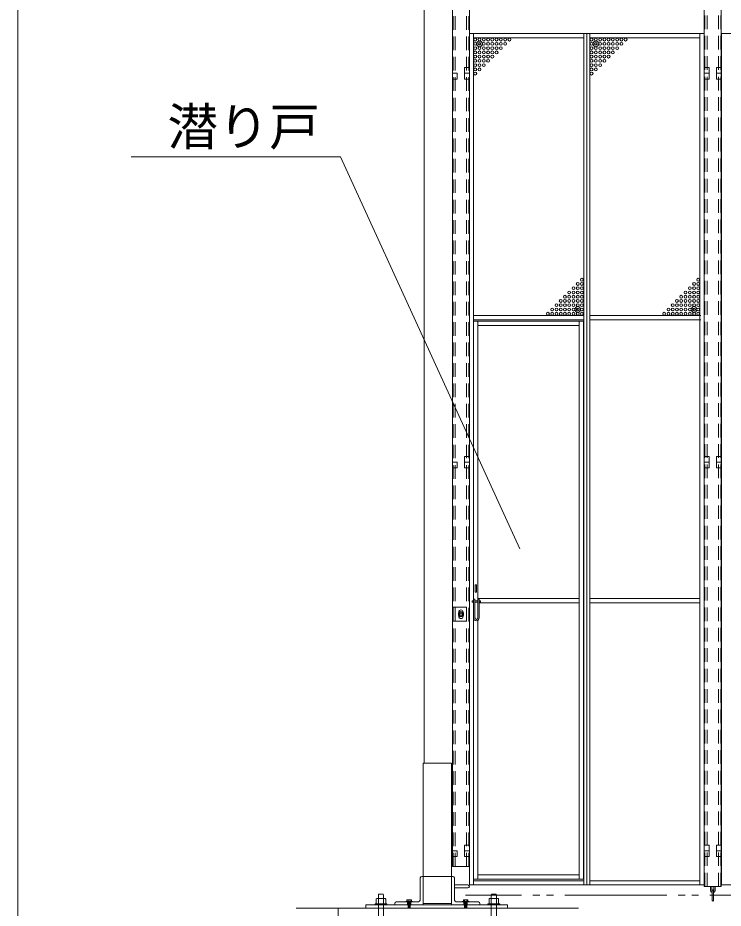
# Model space of a CAD drawing. Units: millimetres, scale not verified. Extents: x -10338 to 10338, y -7128 to 7128.
# Drawn here: x -10338 to -7852, y -4125 to -985 of the extents above; entities that cross this region are included whole.
import ezdxf
from ezdxf.enums import TextEntityAlignment as Align

# ---------------------------------------------------------------- set-up
doc = ezdxf.new("R2010")
doc.units = ezdxf.units.MM
doc.header["$LTSCALE"] = 40
doc.header["$PDMODE"] = 32
doc.header["$PDSIZE"] = 20
doc.linetypes.add('DASHED1', pattern=[1.8, 1.2, -0.6])
doc.linetypes.add('DOUBLE_CHAIN2', pattern=[12.8, 9, -1, 0.6, -0.6, 0.6, -1])
for name, color, linetype, lineweight in [('0-0_0', 7, 'Continuous', 9), ('0-4_CYG-90', 7, 'Continuous', 9), ('0-8_TEXT', 7, 'Continuous', 9), ('0-9_ﾒッｼュﾊﾟﾈﾙ用ﾌﾞﾛッｸ', 7, 'Continuous', 9)]:
    doc.layers.add(name, color=color, linetype=linetype, lineweight=lineweight)
doc.styles.add('ＭＳ ゴシック', font='')
doc.styles.get('ＭＳ ゴシック').set_extended_font_data('MS Gothic')

msp = doc.modelspace()

# ---------------------------------------------------------------- linework, layer by layer
at = {"layer": '0-0_0'}
msp.add_line((-10338.45, 7127.75), (-10338.45, -7127.75), dxfattribs=at)
at = {"layer": '0-4_CYG-90'}
for p, q in [((-8906.28, 386.56), (-8906.28, -3613.44)), ((-7918.28, -4048.26), (-7918.28, 171.53)), ((-7858.28, -4048.26), (-7858.28, 171.53)), ((-8806.28, -3978.26), (-8806.28, -13.44)), ((-8746.28, -3978.44), (-8746.28, -303.45)), ((-8746.58, -1040.46), (-8746.58, -4043.46)), ((-7918.58, -1040.46), (-8746.58, -1040.46)), ((-8731.58, -4043.46), (-8731.58, -1040.46)), ((-8343.58, -1055.46), (-8731.58, -1055.46)), ((-8343.58, -4043.46), (-8343.58, -1040.46)), ((-8332.58, -4043.46), (-8332.58, -1040.46)), ((-8321.58, -4043.46), (-8321.58, -1040.46)), ((-8321.58, -1055.46), (-7933.58, -1055.46)), ((-7933.58, -4043.46), (-7933.58, -1040.46)), ((-7918.58, -1040.46), (-7918.58, -4043.46)), ((-7857.98, -1040.46), (-7857.98, -4043.46)), ((-7030.98, -1040.46), (-7857.98, -1040.46)), ((-8746.58, -1160.46), (-8763.58, -1160.46)), ((-7857.98, -1160.46), (-7874.98, -1160.46)), ((-8763.58, -1180.46), (-8746.58, -1180.46)), ((-7874.98, -1180.46), (-7857.98, -1180.46)), ((-8343.58, -2034.46), (-8731.58, -2034.46)), ((-8321.58, -2034.46), (-7931.08, -2034.46)), ((-8343.58, -2049.46), (-8731.58, -2049.46)), ((-8343.98, -2055.1), (-8731.58, -2055.1)), ((-8716.38, -2055.1), (-8716.38, -3040.79)), ((-8359.17, -2070.1), (-8716.38, -2070.1)), ((-8359.17, -2055.1), (-8359.17, -4022.46)), ((-8343.98, -2055.1), (-8343.98, -4022.46)), ((-8321.58, -2049.46), (-7931.08, -2049.46)), ((-8763.58, -2551.96), (-8746.58, -2551.96)), ((-8732.05, -3045.86), (-8737.12, -3045.86)), ((-8726.99, -3040.79), (-8716.86, -3040.79)), ((-8716.86, -3045.86), (-8726.99, -3045.86)), ((-8359.17, -3032.68), (-8716.38, -3032.68)), ((-8716.38, -3045.86), (-8716.38, -3105.62)), ((-8711.79, -3040.79), (-8706.73, -3040.79)), ((-8321.58, -3032.68), (-7933.58, -3032.68)), ((-8756.28, -3063.44), (-8806.28, -3063.44)), ((-8756.28, -3063.44), (-8756.28, -3113.44)), ((-8359.17, -3047.68), (-8711.79, -3047.68)), ((-8321.58, -3047.68), (-7933.58, -3047.68)), ((-8783.78, -3080.44), (-8783.78, -3096.44)), ((-8768.78, -3080.44), (-8768.78, -3096.44)), ((-8806.28, -3113.44), (-8756.28, -3113.44)), ((-8716.38, -3111.23), (-8716.38, -4022.46)), ((-8746.28, -3978.44), (-8806.28, -3978.44)), ((-8919.48, -4018.45), (-8919.48, -4093.45)), ((-8812.68, -4013.45), (-8914.48, -4013.45)), ((-8809.48, -4013.44), (-8911.28, -4013.44)), ((-8909.48, -4113.44), (-8909.48, -4013.45)), ((-8809.48, -4013.45), (-8804.49, -4013.45)), ((-8809.48, -4113.44), (-8809.48, -4013.45)), ((-8799.49, -4018.45), (-8799.49, -4093.45)), ((-8359.17, -4007.46), (-8716.38, -4007.46)), ((-8799.49, -4043.45), (-8751.49, -4043.45)), ((-7918.58, -4043.46), (-8746.58, -4043.46)), ((-8343.98, -4022.46), (-8731.58, -4022.46)), ((-8343.58, -4028.46), (-8731.58, -4028.46)), ((-8321.58, -4028.46), (-7933.58, -4028.46)), ((-7918.28, -4048.47), (-7858.28, -4048.47)), ((-7896.78, -4048.47), (-7896.78, -4061.97)), ((-7891.78, -4048.47), (-7891.78, -4061.97)), ((-7884.78, -4048.47), (-7884.78, -4061.97)), ((-7879.78, -4048.47), (-7879.78, -4061.97)), ((-7030.98, -4043.46), (-7857.98, -4043.46)), ((-9067.21, -4645.75), (-9067.21, -4077.64)), ((-9065.22, -4075.65), (-9051.29, -4075.65)), ((-9049.3, -4077.64), (-9049.3, -4242.8)), ((-8751.49, -4053.45), (-8799.49, -4053.45)), ((-8669.23, -4242.8), (-8669.23, -4077.65)), ((-8667.23, -4075.65), (-8653.32, -4075.65)), ((-8651.32, -4077.65), (-8651.32, -4645.75)), ((-7890.78, -4062.97), (-7890.78, -4097.97)), ((-7885.78, -4062.97), (-7885.78, -4097.97)), ((-8612.52, -4113.45), (-9111.98, -4113.45)), ((-9111.98, -4113.45), (-9111.98, -4124.94)), ((-9075.17, -4093.6), (-9075.17, -4109.52)), ((-9043.33, -4091.62), (-9073.18, -4091.62)), ((-9041.34, -4109.52), (-9041.34, -4093.6)), ((-9009.47, -4108.44), (-9009.47, -4113.44)), ((-8709.5, -4113.44), (-9009.47, -4113.44)), ((-8929.48, -4103.44), (-9004.47, -4103.44)), ((-8966.72, -4097.46), (-8966.72, -4101.44)), ((-8952.79, -4095.47), (-8964.73, -4095.47)), ((-8964.73, -4103.43), (-8964.73, -4113.38)), ((-8962.74, -4105.42), (-8954.78, -4103.43)), ((-8962.74, -4107.41), (-8954.78, -4105.42)), ((-8962.74, -4109.4), (-8954.78, -4107.41)), ((-8962.74, -4111.39), (-8954.78, -4109.4)), ((-8962.74, -4113.38), (-8954.78, -4111.39)), ((-8962.74, -4115.37), (-8954.78, -4113.38)), ((-8952.79, -4103.43), (-8952.79, -4113.38)), ((-8950.8, -4101.44), (-8950.8, -4097.46)), ((-8789.49, -4103.44), (-8714.49, -4103.44)), ((-8771.71, -4103.43), (-8747.83, -4103.43)), ((-8767.73, -4097.46), (-8767.73, -4101.44)), ((-8753.8, -4095.47), (-8765.74, -4095.47)), ((-8765.74, -4103.43), (-8765.74, -4113.38)), ((-8763.75, -4105.42), (-8755.79, -4103.43)), ((-8763.75, -4107.41), (-8755.79, -4105.42)), ((-8763.75, -4109.4), (-8755.79, -4107.41)), ((-8763.75, -4111.39), (-8755.79, -4109.4)), ((-8763.75, -4113.38), (-8755.79, -4111.39)), ((-8763.75, -4115.37), (-8755.79, -4113.38)), ((-8753.8, -4103.43), (-8753.8, -4113.38)), ((-8751.81, -4097.46), (-8751.81, -4101.44)), ((-8747.83, -4101.44), (-8747.83, -4103.43)), ((-8709.5, -4108.44), (-8709.5, -4113.44)), ((-8677.19, -4093.6), (-8677.19, -4109.52)), ((-8645.35, -4091.62), (-8675.2, -4091.62)), ((-8643.36, -4109.52), (-8643.36, -4093.6)), ((-8612.52, -4113.45), (-8612.52, -4124.94)), ((-9356.74, -4125.07), (-8361.8, -4125.07)), ((-9209.48, -4125.07), (-9209.48, -5025.07)), ((-8962.74, -4117.36), (-8954.78, -4115.37)), ((-8962.74, -4119.35), (-8954.78, -4117.36)), ((-8962.74, -4121.34), (-8954.78, -4119.35)), ((-8962.74, -4123.33), (-8954.78, -4121.34)), ((-8962.74, -4125.32), (-8954.78, -4123.33)), ((-8763.75, -4117.36), (-8755.79, -4115.37)), ((-8763.75, -4119.35), (-8755.79, -4117.36)), ((-8763.75, -4121.34), (-8755.79, -4119.35)), ((-8763.75, -4123.33), (-8755.79, -4121.34)), ((-8763.75, -4125.32), (-8755.79, -4123.33))]:
    msp.add_line(p, q, dxfattribs=at)
at = {"layer": '0-4_CYG-90', "linetype": 'DASHED1'}
for p, q in [((-7915.98, -4048.47), (-7915.98, 171.53)), ((-7908.28, -4048.47), (-7908.28, 171.53)), ((-7868.28, -4048.47), (-7868.28, 171.53)), ((-7860.58, -4048.47), (-7860.58, 171.53)), ((-8803.98, -3978.44), (-8803.98, -303.45)), ((-8796.28, -3978.44), (-8796.28, -303.45)), ((-8756.28, -3978.44), (-8756.28, -303.45)), ((-8748.58, -3978.44), (-8748.58, -303.45))]:
    msp.add_line(p, q, dxfattribs=at)
at = {"layer": '0-4_CYG-90', "linetype": 'DOUBLE_CHAIN2'}
for p, q in [((141.7, -4079.88), (-8759.77, -4079.88)), ((-8909.48, -4108.94), (-8809.48, -4108.94))]:
    msp.add_line(p, q, dxfattribs=at)
at = {"layer": '0-4_CYG-90'}
for points in [[(-8746.28, -1200.46), (-8763.58, -1200.46), (-8763.58, -1160.46)], [(-7918.58, -1160.46), (-7901.58, -1160.46), (-7901.58, -1180.46), (-7918.58, -1180.46)], [(-7874.98, -1160.46), (-7874.98, -1200.46), (-7858.28, -1200.46)], [(-8806.28, -1200.46), (-8788.98, -1200.46), (-8788.98, -1180.46), (-8806.28, -1180.46)], [(-7901.58, -1180.46), (-7901.58, -1200.46), (-7918.28, -1200.46)], [(-8746.58, -2531.96), (-8763.58, -2531.96), (-8763.58, -2551.96)], [(-7918.58, -2531.96), (-7901.58, -2531.96), (-7901.58, -2551.96), (-7918.58, -2551.96)], [(-7857.98, -2531.96), (-7874.98, -2531.96), (-7874.98, -2551.96), (-7857.98, -2551.96)], [(-8806.28, -2571.96), (-8788.98, -2571.96), (-8788.98, -2551.97), (-8806.28, -2551.97)], [(-8746.28, -2571.96), (-8763.58, -2571.96), (-8763.58, -2551.97)], [(-7918.28, -2571.96), (-7901.58, -2571.96), (-7901.58, -2551.97), (-7918.28, -2551.97)], [(-7858.28, -2571.96), (-7874.98, -2571.96), (-7874.98, -2551.97), (-7858.28, -2551.97)], [(-8737.12, -3045.86), (-8737.12, -3040.79), (-8732.05, -3040.79)], [(-8726.99, -3101.57), (-8726.99, -3035.72), (-8732.05, -3035.72), (-8732.05, -3101.57)], [(-8711.79, -3101.57), (-8711.79, -3035.72), (-8716.86, -3035.72), (-8716.86, -3101.57)], [(-8706.73, -3040.79), (-8706.73, -3045.86), (-8711.79, -3045.86)], [(-8809.48, -4013.44), (-8809.48, -3613.44), (-8909.48, -3613.44), (-8909.48, -4013.44)], [(-8806.28, -3943.47), (-8788.98, -3943.47), (-8788.98, -3923.47), (-8806.28, -3923.47)], [(-8746.58, -3923.46), (-8763.58, -3923.46), (-8763.58, -3903.46), (-8746.58, -3903.46)], [(-8746.28, -3943.47), (-8763.58, -3943.47), (-8763.58, -3923.47), (-8746.28, -3923.47)], [(-7918.58, -3923.46), (-7901.58, -3923.46), (-7901.58, -3903.46), (-7918.58, -3903.46)], [(-7918.28, -3943.47), (-7901.58, -3943.47), (-7901.58, -3923.47), (-7918.28, -3923.47)], [(-7857.98, -3923.46), (-7874.98, -3923.46), (-7874.98, -3903.46), (-7857.98, -3903.46)], [(-7858.28, -3943.47), (-7874.98, -3943.47), (-7874.98, -3923.47)], [(-8954.78, -4095.47), (-8954.78, -4125.32), (-8962.74, -4125.32), (-8962.74, -4095.47)], [(-8747.83, -4101.44), (-8771.71, -4101.44), (-8771.71, -4103.43)], [(-8755.79, -4095.47), (-8755.79, -4125.32), (-8763.75, -4125.32), (-8763.75, -4095.47)]]:
    msp.add_lwpolyline(points, dxfattribs=at)
for points in [[(-8720.91, -2985.08), (-8720.91, -3010.4), (-8725.98, -3010.4), (-8725.98, -2985.08)], [(-8784.78, -3093.22), (-8784.78, -3083.4), (-8776.28, -3078.5), (-8767.78, -3083.4), (-8767.78, -3093.22), (-8776.28, -3098.12)], [(-9079.15, -4109.52), (-9037.36, -4109.52), (-9037.36, -4113.5), (-9079.15, -4113.5)], [(-8970.7, -4103.43), (-8946.82, -4103.43), (-8946.82, -4101.44), (-8970.7, -4101.44)], [(-8681.17, -4109.52), (-8639.38, -4109.52), (-8639.38, -4113.5), (-8681.17, -4113.5)]]:
    msp.add_lwpolyline(points, close=True, dxfattribs=at)
for radius in [8.5, 5, 5, 4.19]:
    msp.add_circle((-8776.28, -3088.31), radius, dxfattribs=at)
for centre, radius, start, end in [((-8776.28, -3080.44), 7.5, 0, 180), ((-8776.28, -3096.44), 7.5, 180, 0), ((-8721.92, -3101.57), 10.13, 180, 0), ((-8721.92, -3101.57), 5.06, 180, 0), ((-8914.48, -4018.45), 5, 90, 180), ((-8804.49, -4018.45), 5, 0, 90), ((-8751.49, -4048.45), 5, 270, 90), ((-9065.22, -4077.64), 1.99, 90, 180), ((-9051.29, -4077.64), 1.99, 0, 90), ((-8667.23, -4077.65), 2, 90, 180), ((-8653.32, -4077.65), 2, 0, 90), ((-7888.28, -4061.97), 8.5, 180, 252.895), ((-7888.28, -4061.97), 3.5, 180, 224.415), ((-7888.28, -4062.97), 2.5, 0, 180), ((-7888.28, -4061.97), 8.5, 287.105, 0), ((-7888.28, -4061.97), 3.5, 315.585, 0), ((-9073.18, -4093.6), 1.99, 90, 180), ((-9043.33, -4093.6), 1.99, 0, 90), ((-9004.47, -4108.44), 5, 90, 180), ((-8964.73, -4097.46), 1.99, 90, 180), ((-8952.79, -4097.46), 1.99, 0, 90), ((-8929.48, -4093.45), 10, 270, 0), ((-8789.49, -4093.45), 10, 180, 270), ((-8765.74, -4097.46), 1.99, 90, 180), ((-8753.8, -4097.46), 1.99, 0, 90), ((-8714.49, -4108.44), 5, 0, 90), ((-8675.2, -4093.6), 1.99, 90, 180), ((-8645.35, -4093.6), 1.99, 0, 90), ((-7888.28, -4097.97), 2.5, 180, 0)]:
    msp.add_arc(centre, radius, start, end, dxfattribs=at)
at = {"layer": '0-8_TEXT'}
for p in [(-9938.29, -1475.44), (-8568.51, -2857.53)]:
    msp.add_line(p, (-9200.46, -1475.44), dxfattribs=at)
at = {"layer": '0-9_ﾒッｼュﾊﾟﾈﾙ用ﾌﾞﾛッｸ'}
for centre in [(-8725.58, -1061.46), (-8710.58, -1061.46), (-8695.58, -1061.46), (-8680.58, -1061.46), (-8665.58, -1061.46), (-8650.58, -1061.46), (-8635.58, -1061.46), (-8620.58, -1061.46), (-8605.58, -1061.46), (-8315.58, -1061.46), (-8300.58, -1061.46), (-8285.58, -1061.46), (-8270.58, -1061.46), (-8255.58, -1061.46), (-8240.58, -1061.46), (-8225.58, -1061.46), (-8210.58, -1061.46), (-8195.58, -1061.46), (-8725.58, -1076.46), (-8725.58, -1091.46), (-8710.58, -1076.46), (-8710.58, -1091.46), (-8695.58, -1076.46), (-8695.58, -1091.46), (-8680.58, -1076.46), (-8680.58, -1091.46), (-8665.58, -1076.46), (-8665.58, -1091.46), (-8650.58, -1076.46), (-8650.58, -1091.46), (-8635.58, -1076.46), (-8635.58, -1091.46), (-8620.58, -1076.46), (-8315.58, -1076.46), (-8315.58, -1091.46), (-8300.58, -1076.46), (-8300.58, -1091.46), (-8285.58, -1076.46), (-8285.58, -1091.46), (-8270.58, -1076.46), (-8270.58, -1091.46), (-8255.58, -1076.46), (-8255.58, -1091.46), (-8240.58, -1076.46), (-8240.58, -1091.46), (-8225.58, -1076.46), (-8225.58, -1091.46), (-8210.58, -1076.46), (-8725.58, -1106.46), (-8725.58, -1121.46), (-8710.58, -1106.46), (-8710.58, -1121.46), (-8695.58, -1106.46), (-8695.58, -1121.46), (-8680.58, -1106.46), (-8680.58, -1121.46), (-8665.58, -1106.46), (-8665.58, -1121.46), (-8650.58, -1106.46), (-8315.58, -1106.46), (-8315.58, -1121.46), (-8300.58, -1106.46), (-8300.58, -1121.46), (-8285.58, -1106.46), (-8285.58, -1121.46), (-8270.58, -1106.46), (-8270.58, -1121.46), (-8255.58, -1106.46), (-8255.58, -1121.46), (-8240.58, -1106.46), (-8725.58, -1136.46), (-8725.58, -1151.46), (-8725.58, -1166.46), (-8710.58, -1136.46), (-8710.58, -1151.46), (-8710.58, -1166.46), (-8695.58, -1136.46), (-8695.58, -1151.46), (-8680.58, -1136.46), (-8315.58, -1136.46), (-8315.58, -1151.46), (-8315.58, -1166.46), (-8300.58, -1136.46), (-8300.58, -1151.46), (-8300.58, -1166.46), (-8285.58, -1136.46), (-8285.58, -1151.46), (-8270.58, -1136.46), (-8725.58, -1181.46), (-8315.58, -1181.46), (-8349.58, -1908.46), (-7939.58, -1908.46), (-8379.58, -1938.46), (-8364.58, -1923.46), (-8364.58, -1938.46), (-8349.58, -1923.46), (-8349.58, -1938.46), (-7969.58, -1938.46), (-7954.58, -1923.46), (-7954.58, -1938.46), (-7939.58, -1923.46), (-7939.58, -1938.46), (-8424.58, -1983.46), (-8409.58, -1968.46), (-8409.58, -1983.46), (-8394.58, -1953.46), (-8394.58, -1968.46), (-8394.58, -1983.46), (-8379.58, -1953.46), (-8379.58, -1968.46), (-8379.58, -1983.46), (-8364.58, -1953.46), (-8364.58, -1968.46), (-8364.58, -1983.46), (-8349.58, -1953.46), (-8349.58, -1968.46), (-8349.58, -1983.46), (-8014.58, -1983.46), (-7999.58, -1968.46), (-7999.58, -1983.46), (-7984.58, -1953.46), (-7984.58, -1968.46), (-7984.58, -1983.46), (-7969.58, -1953.46), (-7969.58, -1968.46), (-7969.58, -1983.46), (-7954.58, -1953.46), (-7954.58, -1968.46), (-7954.58, -1983.46), (-7939.58, -1953.46), (-7939.58, -1968.46), (-7939.58, -1983.46), (-8454.58, -2013.46), (-8439.58, -1998.46), (-8439.58, -2013.46), (-8424.58, -1998.46), (-8424.58, -2013.46), (-8409.58, -1998.46), (-8409.58, -2013.46), (-8394.58, -1998.46), (-8394.58, -2013.46), (-8379.58, -1998.46), (-8379.58, -2013.46), (-8364.58, -1998.46), (-8364.58, -2013.46), (-8349.58, -1998.46), (-8349.58, -2013.46), (-8044.58, -2013.46), (-8029.58, -1998.46), (-8029.58, -2013.46), (-8014.58, -1998.46), (-8014.58, -2013.46), (-7999.58, -1998.46), (-7999.58, -2013.46), (-7984.58, -1998.46), (-7984.58, -2013.46), (-7969.58, -1998.46), (-7969.58, -2013.46), (-7954.58, -1998.46), (-7954.58, -2013.46), (-7939.58, -1998.46), (-7939.58, -2013.46), (-8469.58, -2028.46), (-8454.58, -2028.46), (-8439.58, -2028.46), (-8424.58, -2028.46), (-8409.58, -2028.46), (-8394.58, -2028.46), (-8379.58, -2028.46), (-8364.58, -2028.46), (-8349.58, -2028.46), (-8059.58, -2028.46), (-8044.58, -2028.46), (-8029.58, -2028.46), (-8014.58, -2028.46), (-7999.58, -2028.46), (-7984.58, -2028.46), (-7969.58, -2028.46), (-7954.58, -2028.46), (-7939.58, -2028.46)]:
    msp.add_circle(centre, 5, dxfattribs=at)
for p in [(-8710.58, -1076.46), (-8300.58, -1076.46), (-8364.58, -2013.46), (-7954.58, -2013.46)]:
    msp.add_point(p, dxfattribs=at)

# ---------------------------------------------------------------- texts
at = {"layer": '0-8_TEXT', "style": 'ＭＳ ゴシック'}
msp.add_text('潜り戸', height=131.4, dxfattribs=at).set_placement((-9811.11, -1474.07), align=Align.BOTTOM_LEFT)

doc.saveas('drawing.dxf')
